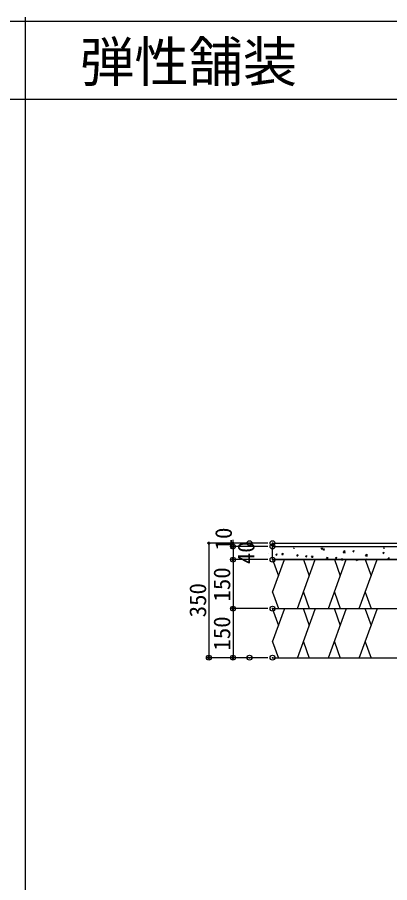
# Model space of a CAD drawing. Units: millimetres on the paper. Extents: x -337 to 306, y -306 to 220.
# Drawn here: x 172.7 to 218.3, y 114.2 to 220 of the extents above; entities that cross this region are included whole.
import ezdxf
from ezdxf.enums import TextEntityAlignment as Align

# ---------------------------------------------------------------- set-up
doc = ezdxf.new("R2010")
doc.units = ezdxf.units.MM
doc.header["$PDMODE"] = 32
doc.header["$PDSIZE"] = 0.6
for name, color, linetype in [('0-1_DEFPOINTS', 7, 'Continuous'), ('0-3_D-TTL-LINE', 7, 'Continuous'), ('0-4_D-STR-題字等', 7, 'Continuous'), ('0-6_D-STR-STR', 7, 'Continuous'), ('0-7_D-STR-DIM_1寸法', 7, 'Continuous'), ('0-8_D-BDG-ﾊｯﾁ', 7, 'Continuous'), ('0-E_11', 7, 'Continuous')]:
    doc.layers.add(name, color=color, linetype=linetype)
doc.styles.add('ＭＳ ゴシック', font='')
doc.styles.get('ＭＳ ゴシック').set_extended_font_data('MS Gothic')

msp = doc.modelspace()

# ---------------------------------------------------------------- linework, layer by layer
at = {"layer": '0-1_DEFPOINTS'}
for p in [(201.15, 155.685), (203.971, 155.685), (199.13, 155.285), (203.971, 155.285), (199.13, 153.685), (203.971, 153.685), (199.13, 147.685), (203.971, 147.685), (203.972, 147.685), (196.178, 141.685), (199.13, 141.685), (201.15, 141.685), (203.971, 141.685)]:
    msp.add_point(p, dxfattribs=at)
at = {"layer": '0-3_D-TTL-LINE'}
for p, q in [((173.706, 220.017), (173.706, -229.583)), ((-337.448, 210.017), (305.085, 210.017))]:
    msp.add_line(p, q, dxfattribs=at)
at = {"layer": '0-6_D-STR-STR'}
for p, q in [((203.971, 155.685), (262.049, 155.685)), ((203.971, 155.285), (261.873, 155.285)), ((203.971, 153.685), (262.059, 153.677)), ((203.971, 147.685), (262.037, 147.701)), ((203.971, 141.685), (261.843, 141.685))]:
    msp.add_line(p, q, dxfattribs=at)
at = {"layer": '0-7_D-STR-DIM_1寸法'}
for p, q in [((200.55, 155.685), (195.978, 155.685)), ((196.118, 155.765), (196.118, 155.605)), ((196.158, 155.783), (196.158, 155.587)), ((196.218, 155.777), (196.218, 155.594)), ((196.258, 155.745), (196.258, 155.625)), ((203.371, 155.685), (198.93, 155.685)), ((199.05, 155.625), (199.05, 155.745)), ((199.09, 155.594), (199.09, 155.777)), ((199.13, 155.885), (199.13, 156.085)), ((199.13, 155.785), (199.13, 155.885)), ((199.13, 155.685), (199.13, 155.285)), ((199.15, 155.587), (199.15, 155.783)), ((199.19, 155.605), (199.19, 155.765)), ((196.178, 155.585), (196.178, 155.485)), ((196.178, 155.485), (196.178, 141.885)), ((203.371, 155.285), (198.93, 155.285)), ((203.371, 155.285), (198.93, 155.285)), ((199.07, 155.365), (199.07, 155.205)), ((199.07, 155.365), (199.07, 155.205)), ((199.11, 155.383), (199.11, 155.187)), ((199.11, 155.383), (199.11, 155.187)), ((199.13, 155.185), (199.13, 155.085)), ((199.13, 155.185), (199.13, 155.085)), ((199.13, 155.085), (199.13, 154.885)), ((199.13, 155.085), (199.13, 153.885)), ((199.17, 155.377), (199.17, 155.194)), ((199.17, 155.377), (199.17, 155.194)), ((199.21, 155.345), (199.21, 155.225)), ((199.21, 155.345), (199.21, 155.225)), ((203.371, 153.685), (198.93, 153.685)), ((203.371, 153.685), (198.93, 153.685)), ((199.05, 153.625), (199.05, 153.745)), ((199.07, 153.765), (199.07, 153.605)), ((199.09, 153.594), (199.09, 153.777)), ((199.11, 153.783), (199.11, 153.587)), ((199.13, 153.785), (199.13, 153.885)), ((199.13, 153.585), (199.13, 153.485)), ((199.13, 153.485), (199.13, 147.885)), ((199.15, 153.587), (199.15, 153.783)), ((199.17, 153.777), (199.17, 153.594)), ((199.19, 153.605), (199.19, 153.765)), ((199.21, 153.745), (199.21, 153.625)), ((203.971, 149.687), (205.426, 153.685)), ((203.971, 153.685), (204.698, 151.686)), ((207.01, 147.687), (209.193, 153.685)), ((207.738, 153.685), (208.466, 151.686)), ((210.805, 147.724), (212.981, 153.703)), ((211.526, 153.703), (212.253, 151.704)), ((214.565, 147.705), (216.748, 153.703)), ((215.293, 153.703), (216.021, 151.704)), ((203.971, 149.687), (204.698, 147.687)), ((207.738, 149.687), (208.466, 147.687)), ((211.526, 149.705), (212.253, 147.705)), ((215.293, 149.705), (216.021, 147.705)), ((203.372, 147.685), (198.93, 147.685)), ((203.371, 147.685), (198.93, 147.685)), ((199.05, 147.625), (199.05, 147.745)), ((199.07, 147.765), (199.07, 147.605)), ((199.09, 147.594), (199.09, 147.777)), ((199.11, 147.783), (199.11, 147.587)), ((199.13, 147.785), (199.13, 147.885)), ((199.13, 147.585), (199.13, 147.485)), ((199.13, 147.485), (199.13, 141.885)), ((199.15, 147.587), (199.15, 147.783)), ((199.17, 147.777), (199.17, 147.594)), ((199.19, 147.605), (199.19, 147.765)), ((199.21, 147.745), (199.21, 147.625)), ((203.971, 143.614), (205.426, 147.613)), ((203.971, 147.613), (204.698, 145.613)), ((207.01, 141.615), (209.193, 147.613)), ((207.738, 147.613), (208.466, 145.613)), ((210.805, 141.651), (212.981, 147.631)), ((211.526, 147.631), (212.253, 145.632)), ((214.565, 141.633), (216.748, 147.631)), ((215.293, 147.631), (216.021, 145.632)), ((203.971, 143.614), (204.698, 141.615)), ((207.738, 143.614), (208.466, 141.615)), ((211.526, 143.632), (212.253, 141.633)), ((215.293, 143.632), (216.021, 141.633)), ((196.178, 141.785), (196.178, 141.885)), ((199.13, 141.785), (199.13, 141.885)), ((200.55, 141.685), (195.978, 141.685)), ((196.099, 141.625), (196.099, 141.745)), ((196.139, 141.594), (196.139, 141.777)), ((196.198, 141.587), (196.198, 141.783)), ((196.238, 141.605), (196.238, 141.765)), ((203.371, 141.685), (198.93, 141.685)), ((199.05, 141.625), (199.05, 141.745)), ((199.09, 141.594), (199.09, 141.777)), ((199.15, 141.587), (199.15, 141.783)), ((199.19, 141.605), (199.19, 141.765))]:
    msp.add_line(p, q, dxfattribs=at)
for points in [[(196.178, 155.785), (196.166, 155.784), (196.153, 155.782), (196.142, 155.778), (196.13, 155.773), (196.12, 155.766), (196.11, 155.758), (196.101, 155.749), (196.094, 155.739), (196.088, 155.728), (196.083, 155.716), (196.08, 155.704), (196.079, 155.692), (196.079, 155.679), (196.08, 155.667), (196.083, 155.654), (196.088, 155.643), (196.094, 155.632), (196.101, 155.622), (196.11, 155.612), (196.12, 155.604), (196.13, 155.598), (196.142, 155.592), (196.153, 155.588), (196.166, 155.586), (196.178, 155.585), (196.178, 155.685)], [(196.178, 155.585), (196.191, 155.586), (196.203, 155.588), (196.215, 155.592), (196.227, 155.598), (196.237, 155.604), (196.247, 155.612), (196.255, 155.622), (196.263, 155.632), (196.269, 155.643), (196.273, 155.654), (196.277, 155.667), (196.278, 155.679), (196.278, 155.692), (196.277, 155.704), (196.273, 155.716), (196.269, 155.728), (196.263, 155.739), (196.255, 155.749), (196.247, 155.758), (196.237, 155.766), (196.227, 155.773), (196.215, 155.778), (196.203, 155.782), (196.191, 155.784), (196.178, 155.785), (196.178, 155.685)], [(199.13, 155.785), (199.117, 155.784), (199.105, 155.782), (199.093, 155.778), (199.082, 155.773), (199.071, 155.766), (199.061, 155.758), (199.053, 155.749), (199.045, 155.739), (199.039, 155.728), (199.035, 155.716), (199.032, 155.704), (199.03, 155.692), (199.03, 155.679), (199.032, 155.667), (199.035, 155.654), (199.039, 155.643), (199.045, 155.632), (199.053, 155.622), (199.061, 155.612), (199.071, 155.604), (199.082, 155.598), (199.093, 155.592), (199.105, 155.588), (199.117, 155.586), (199.13, 155.585), (199.13, 155.685)], [(199.13, 155.585), (199.142, 155.586), (199.155, 155.588), (199.167, 155.592), (199.178, 155.598), (199.189, 155.604), (199.198, 155.612), (199.207, 155.622), (199.214, 155.632), (199.22, 155.643), (199.225, 155.654), (199.228, 155.667), (199.23, 155.679), (199.23, 155.692), (199.228, 155.704), (199.225, 155.716), (199.22, 155.728), (199.214, 155.739), (199.207, 155.749), (199.198, 155.758), (199.189, 155.766), (199.178, 155.773), (199.167, 155.778), (199.155, 155.782), (199.142, 155.784), (199.13, 155.785), (199.13, 155.685)], [(199.13, 155.385), (199.117, 155.384), (199.105, 155.382), (199.093, 155.378), (199.082, 155.373), (199.071, 155.366), (199.061, 155.358), (199.053, 155.349), (199.045, 155.339), (199.039, 155.328), (199.035, 155.316), (199.032, 155.304), (199.03, 155.292), (199.03, 155.279), (199.032, 155.267), (199.035, 155.254), (199.039, 155.243), (199.045, 155.232), (199.053, 155.222), (199.061, 155.212), (199.071, 155.204), (199.082, 155.198), (199.093, 155.192), (199.105, 155.188), (199.117, 155.186), (199.13, 155.185), (199.13, 155.285)], [(199.13, 155.385), (199.117, 155.384), (199.105, 155.382), (199.093, 155.378), (199.082, 155.373), (199.071, 155.366), (199.061, 155.358), (199.053, 155.349), (199.045, 155.339), (199.039, 155.328), (199.035, 155.316), (199.032, 155.304), (199.03, 155.292), (199.03, 155.279), (199.032, 155.267), (199.035, 155.254), (199.039, 155.243), (199.045, 155.232), (199.053, 155.222), (199.061, 155.212), (199.071, 155.204), (199.082, 155.198), (199.093, 155.192), (199.105, 155.188), (199.117, 155.186), (199.13, 155.185), (199.13, 155.285)], [(199.13, 155.185), (199.142, 155.186), (199.155, 155.188), (199.167, 155.192), (199.178, 155.198), (199.189, 155.204), (199.198, 155.212), (199.207, 155.222), (199.214, 155.232), (199.22, 155.243), (199.225, 155.254), (199.228, 155.267), (199.23, 155.279), (199.23, 155.292), (199.228, 155.304), (199.225, 155.316), (199.22, 155.328), (199.214, 155.339), (199.207, 155.349), (199.198, 155.358), (199.189, 155.366), (199.178, 155.373), (199.167, 155.378), (199.155, 155.382), (199.142, 155.384), (199.13, 155.385), (199.13, 155.285)], [(199.13, 155.185), (199.142, 155.186), (199.155, 155.188), (199.167, 155.192), (199.178, 155.198), (199.189, 155.204), (199.198, 155.212), (199.207, 155.222), (199.214, 155.232), (199.22, 155.243), (199.225, 155.254), (199.228, 155.267), (199.23, 155.279), (199.23, 155.292), (199.228, 155.304), (199.225, 155.316), (199.22, 155.328), (199.214, 155.339), (199.207, 155.349), (199.198, 155.358), (199.189, 155.366), (199.178, 155.373), (199.167, 155.378), (199.155, 155.382), (199.142, 155.384), (199.13, 155.385), (199.13, 155.285)], [(199.13, 153.785), (199.117, 153.784), (199.105, 153.782), (199.093, 153.778), (199.082, 153.773), (199.071, 153.766), (199.061, 153.758), (199.053, 153.749), (199.045, 153.739), (199.039, 153.728), (199.035, 153.716), (199.032, 153.704), (199.03, 153.692), (199.03, 153.679), (199.032, 153.667), (199.035, 153.654), (199.039, 153.643), (199.045, 153.632), (199.053, 153.622), (199.061, 153.612), (199.071, 153.604), (199.082, 153.598), (199.093, 153.592), (199.105, 153.588), (199.117, 153.586), (199.13, 153.585), (199.13, 153.685)], [(199.13, 153.785), (199.117, 153.784), (199.105, 153.782), (199.093, 153.778), (199.082, 153.773), (199.071, 153.766), (199.061, 153.758), (199.053, 153.749), (199.045, 153.739), (199.039, 153.728), (199.035, 153.716), (199.032, 153.704), (199.03, 153.692), (199.03, 153.679), (199.032, 153.667), (199.035, 153.654), (199.039, 153.643), (199.045, 153.632), (199.053, 153.622), (199.061, 153.612), (199.071, 153.604), (199.082, 153.598), (199.093, 153.592), (199.105, 153.588), (199.117, 153.586), (199.13, 153.585), (199.13, 153.685)], [(199.13, 153.585), (199.142, 153.586), (199.155, 153.588), (199.167, 153.592), (199.178, 153.598), (199.189, 153.604), (199.198, 153.612), (199.207, 153.622), (199.214, 153.632), (199.22, 153.643), (199.225, 153.654), (199.228, 153.667), (199.23, 153.679), (199.23, 153.692), (199.228, 153.704), (199.225, 153.716), (199.22, 153.728), (199.214, 153.739), (199.207, 153.749), (199.198, 153.758), (199.189, 153.766), (199.178, 153.773), (199.167, 153.778), (199.155, 153.782), (199.142, 153.784), (199.13, 153.785), (199.13, 153.685)], [(199.13, 153.585), (199.142, 153.586), (199.155, 153.588), (199.167, 153.592), (199.178, 153.598), (199.189, 153.604), (199.198, 153.612), (199.207, 153.622), (199.214, 153.632), (199.22, 153.643), (199.225, 153.654), (199.228, 153.667), (199.23, 153.679), (199.23, 153.692), (199.228, 153.704), (199.225, 153.716), (199.22, 153.728), (199.214, 153.739), (199.207, 153.749), (199.198, 153.758), (199.189, 153.766), (199.178, 153.773), (199.167, 153.778), (199.155, 153.782), (199.142, 153.784), (199.13, 153.785), (199.13, 153.685)], [(199.13, 147.785), (199.117, 147.784), (199.105, 147.782), (199.093, 147.778), (199.082, 147.773), (199.071, 147.766), (199.061, 147.758), (199.053, 147.749), (199.045, 147.739), (199.039, 147.728), (199.035, 147.716), (199.032, 147.704), (199.03, 147.692), (199.03, 147.679), (199.032, 147.667), (199.035, 147.654), (199.039, 147.643), (199.045, 147.632), (199.053, 147.622), (199.061, 147.612), (199.071, 147.604), (199.082, 147.598), (199.093, 147.592), (199.105, 147.588), (199.117, 147.586), (199.13, 147.585), (199.13, 147.685)], [(199.13, 147.785), (199.117, 147.784), (199.105, 147.782), (199.093, 147.778), (199.082, 147.773), (199.071, 147.766), (199.061, 147.758), (199.053, 147.749), (199.045, 147.739), (199.039, 147.728), (199.035, 147.716), (199.032, 147.704), (199.03, 147.692), (199.03, 147.679), (199.032, 147.667), (199.035, 147.654), (199.039, 147.643), (199.045, 147.632), (199.053, 147.622), (199.061, 147.612), (199.071, 147.604), (199.082, 147.598), (199.093, 147.592), (199.105, 147.588), (199.117, 147.586), (199.13, 147.585), (199.13, 147.685)], [(199.13, 147.585), (199.142, 147.586), (199.155, 147.588), (199.167, 147.592), (199.178, 147.598), (199.189, 147.604), (199.198, 147.612), (199.207, 147.622), (199.214, 147.632), (199.22, 147.643), (199.225, 147.654), (199.228, 147.667), (199.23, 147.679), (199.23, 147.692), (199.228, 147.704), (199.225, 147.716), (199.22, 147.728), (199.214, 147.739), (199.207, 147.749), (199.198, 147.758), (199.189, 147.766), (199.178, 147.773), (199.167, 147.778), (199.155, 147.782), (199.142, 147.784), (199.13, 147.785), (199.13, 147.685)], [(199.13, 147.585), (199.142, 147.586), (199.155, 147.588), (199.167, 147.592), (199.178, 147.598), (199.189, 147.604), (199.198, 147.612), (199.207, 147.622), (199.214, 147.632), (199.22, 147.643), (199.225, 147.654), (199.228, 147.667), (199.23, 147.679), (199.23, 147.692), (199.228, 147.704), (199.225, 147.716), (199.22, 147.728), (199.214, 147.739), (199.207, 147.749), (199.198, 147.758), (199.189, 147.766), (199.178, 147.773), (199.167, 147.778), (199.155, 147.782), (199.142, 147.784), (199.13, 147.785), (199.13, 147.685)], [(196.178, 141.785), (196.166, 141.784), (196.153, 141.782), (196.142, 141.778), (196.13, 141.773), (196.12, 141.766), (196.11, 141.758), (196.101, 141.749), (196.094, 141.739), (196.088, 141.728), (196.083, 141.716), (196.08, 141.704), (196.079, 141.692), (196.079, 141.679), (196.08, 141.667), (196.083, 141.654), (196.088, 141.643), (196.094, 141.632), (196.101, 141.622), (196.11, 141.612), (196.12, 141.604), (196.13, 141.598), (196.142, 141.592), (196.153, 141.588), (196.166, 141.586), (196.178, 141.585), (196.178, 141.685)], [(196.178, 141.585), (196.191, 141.586), (196.203, 141.588), (196.215, 141.592), (196.227, 141.598), (196.237, 141.604), (196.247, 141.612), (196.255, 141.622), (196.263, 141.632), (196.269, 141.643), (196.273, 141.654), (196.277, 141.667), (196.278, 141.679), (196.278, 141.692), (196.277, 141.704), (196.273, 141.716), (196.269, 141.728), (196.263, 141.739), (196.255, 141.749), (196.247, 141.758), (196.237, 141.766), (196.227, 141.773), (196.215, 141.778), (196.203, 141.782), (196.191, 141.784), (196.178, 141.785), (196.178, 141.685)], [(199.13, 141.785), (199.117, 141.784), (199.105, 141.782), (199.093, 141.778), (199.082, 141.773), (199.071, 141.766), (199.061, 141.758), (199.053, 141.749), (199.045, 141.739), (199.039, 141.728), (199.035, 141.716), (199.032, 141.704), (199.03, 141.692), (199.03, 141.679), (199.032, 141.667), (199.035, 141.654), (199.039, 141.643), (199.045, 141.632), (199.053, 141.622), (199.061, 141.612), (199.071, 141.604), (199.082, 141.598), (199.093, 141.592), (199.105, 141.588), (199.117, 141.586), (199.13, 141.585), (199.13, 141.685)], [(199.13, 141.585), (199.142, 141.586), (199.155, 141.588), (199.167, 141.592), (199.178, 141.598), (199.189, 141.604), (199.198, 141.612), (199.207, 141.622), (199.214, 141.632), (199.22, 141.643), (199.225, 141.654), (199.228, 141.667), (199.23, 141.679), (199.23, 141.692), (199.228, 141.704), (199.225, 141.716), (199.22, 141.728), (199.214, 141.739), (199.207, 141.749), (199.198, 141.758), (199.189, 141.766), (199.178, 141.773), (199.167, 141.778), (199.155, 141.782), (199.142, 141.784), (199.13, 141.785), (199.13, 141.685)]]:
    msp.add_lwpolyline(points, close=True, dxfattribs=at)
at = {"layer": '0-8_D-BDG-ﾊｯﾁ'}
for p, q in [((203.971, 155.285), (243.971, 155.285)), ((206.524, 155.116), (206.614, 155.056)), ((206.615, 155.055), (206.635, 155.116)), ((209.897, 154.993), (210.015, 155.116)), ((209.901, 154.985), (210.127, 154.95)), ((210.129, 154.959), (210.11, 155.116)), ((210.138, 154.937), (210.316, 155.005)), ((210.138, 154.937), (210.265, 154.852)), ((210.265, 154.852), (210.317, 155.006)), ((212.608, 154.573), (212.806, 154.779)), ((212.612, 154.564), (212.838, 154.529)), ((212.839, 154.538), (212.811, 154.78)), ((213.788, 154.733), (213.966, 154.801)), ((213.789, 154.734), (213.915, 154.649)), ((213.915, 154.649), (213.967, 154.802)), ((217.439, 154.53), (217.616, 154.598)), ((217.507, 155.107), (217.515, 155.116)), ((217.507, 155.107), (217.659, 155.094)), ((217.566, 154.445), (217.617, 154.599)), ((217.682, 155.098), (217.679, 155.116)), ((203.46, 154.463), (203.458, 154.472)), ((204.353, 154.321), (204.531, 154.389)), ((204.354, 154.322), (204.48, 154.236)), ((204.481, 154.236), (204.532, 154.39)), ((205.107, 154.312), (205.229, 154.458)), ((205.107, 154.312), (205.258, 154.299)), ((205.282, 154.303), (205.252, 154.463)), ((206.928, 154.153), (207.051, 154.299)), ((206.928, 154.153), (207.08, 154.14)), ((207.104, 154.144), (207.074, 154.303)), ((208.004, 154.117), (208.182, 154.186)), ((208.004, 154.118), (208.13, 154.033)), ((208.131, 154.033), (208.182, 154.186)), ((208.75, 153.993), (208.873, 154.139)), ((208.75, 153.993), (208.902, 153.98)), ((208.925, 153.985), (208.896, 154.144)), ((210.572, 153.834), (210.694, 153.98)), ((210.572, 153.834), (210.724, 153.821)), ((210.747, 153.825), (210.718, 153.984)), ((211.654, 153.914), (211.832, 153.982)), ((211.654, 153.915), (211.781, 153.83)), ((211.781, 153.829), (211.833, 153.983)), ((212.394, 153.674), (212.516, 153.82)), ((212.394, 153.675), (212.546, 153.661)), ((212.569, 153.666), (212.54, 153.825)), ((214.217, 153.516), (214.338, 153.661)), ((214.389, 153.516), (214.362, 153.666)), ((215.304, 153.711), (215.482, 153.779)), ((215.305, 153.711), (215.431, 153.626)), ((215.319, 154.152), (215.517, 154.359)), ((215.323, 154.144), (215.549, 154.109)), ((215.432, 153.626), (215.483, 153.779)), ((215.55, 154.118), (215.522, 154.359)), ((217.439, 154.531), (217.565, 154.445)), ((218.03, 153.732), (218.227, 153.938)), ((218.034, 153.723), (218.26, 153.688)), ((218.261, 153.698), (218.233, 153.939))]:
    msp.add_line(p, q, dxfattribs=at)
msp.add_lwpolyline([(243.971, 153.685), (203.971, 153.685), (203.971, 155.285)], dxfattribs=at)
at = {"layer": '0-E_11'}
msp.add_line((-337.448, 219.533), (305.769, 219.533), dxfattribs=at)

# ---------------------------------------------------------------- texts
at = {"layer": '0-4_D-STR-題字等', "style": 'ＭＳ ゴシック'}
msp.add_text('弾性舗装', height=4.861, dxfattribs=at).set_placement((180.438, 210.685), align=Align.BOTTOM_LEFT)
at = {"layer": '0-7_D-STR-DIM_1寸法', "style": 'ＭＳ ゴシック'}
for s, p in [('10', (199.612, 154.81)), ('40', (202.367, 153.125)), ('150', (199.412, 148.554)), ('350', (196.461, 146.625)), ('150', (199.412, 142.554))]:
    msp.add_text(s, height=2.053, rotation=90, dxfattribs=at).set_placement(p, align=Align.BOTTOM_LEFT)

doc.saveas('drawing.dxf')
